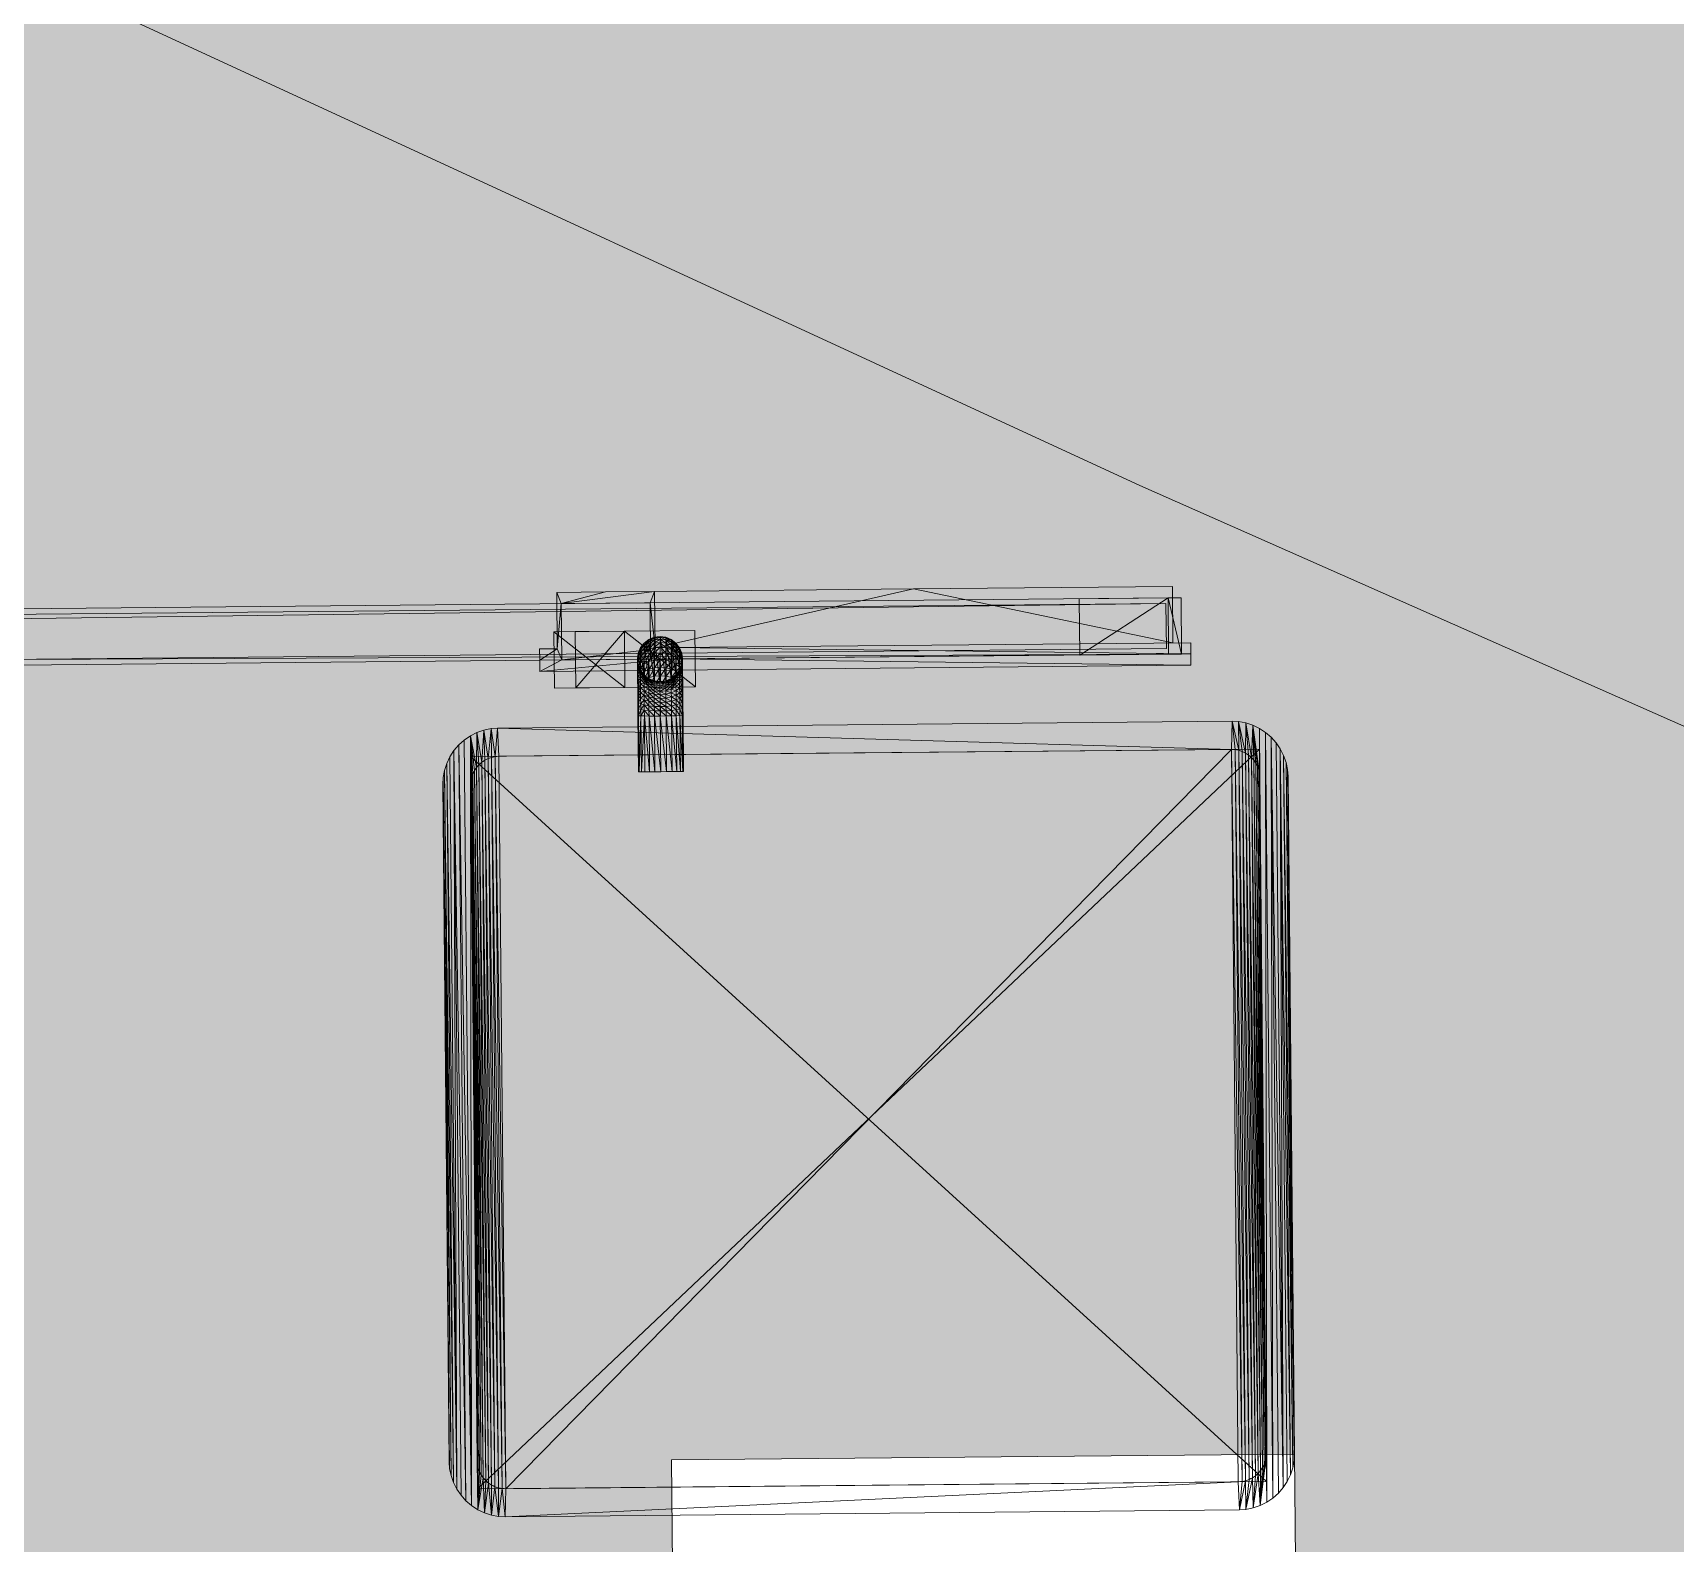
# Model space of a CAD drawing. Header units: millimetres. Extents: x 132836 to 1862386, y -330276 to -143438.
# Drawn here: x 162020 to 162720, y -271623 to -270980 of the extents above; entities that cross this region are included whole.
import ezdxf

# ---------------------------------------------------------------- set-up
doc = ezdxf.new("R2010")
doc.units = ezdxf.units.MM
doc.header["$MEASUREMENT"] = 0
doc.linetypes.add('Wipeout_Contour', pattern=[1000, 0, -1000])
doc.layers.add('Nouveau_CN_02_00', color=7, linetype='Continuous')
doc.layers.add('Structure - Murs extérieurs', color=7, linetype='Continuous')

msp = doc.modelspace()

# ---------------------------------------------------------------- hatches: boundary and pattern name
at = {"linetype": 'Continuous', "lineweight": 0, "true_color": 0x6f6f6f}
h = msp.add_hatch(color=8, dxfattribs=at)
h.paths.add_polyline_path([(141848.442, -275935.042), (141848.442, -295062.571), (269220.821, -293826.868), (269220.821, -270902.734), (268763.049, -270902.734), (254213.6, -271040.575), (254213.6, -163437.635), (153156.2, -163437.635), (153156.2, -271040.575), (153182.962, -271040.57), (153183.146, -272000.514, -0.4094274), (149183.681, -275935.042)])
h.paths.add_polyline_path([(158435.584, -260639.953), (155145.584, -260639.953), (155145.584, -248364.953), (155145.584, -243089.974), (155145.584, -242189.974), (158435.584, -242189.974)], flags=0)
h.paths.add_polyline_path([(196775.042, -260810.571), (196775.042, -222495.57), (186955.542, -222495.57), (186955.542, -218295.57), (196754.55, -218295.57), (196754.55, -208495.57), (196754.55, -204495.57), (193355.542, -204495.57), (193355.542, -201780.57), (193355.542, -195161.535), (195576.034, -195161.535), (195576.034, -189810.571), (217850.068, -189810.571), (217850.068, -262266.885), (245610.045, -262266.885), (245610.045, -253395.571), (245626.034, -253395.571), (246426.034, -253395.571), (247826.034, -253395.571), (247826.034, -248005.571), (247826.034, -246605.571), (245626.034, -246605.571), (245610.045, -246605.571), (245610.045, -171995.57), (212806.28, -171995.57), (161503.433, -171995.57), (161503.433, -193810.571), (161503.433, -230015.57), (161503.433, -260810.571)], flags=0)
h.paths.add_polyline_path([(162737.042, -269433.913, -0.0903187), (162858.773, -268727.623, -0.2014487), (163912.639, -267592.74, -0.1042114), (164718.006, -267415.055), (165317.979, -267409.371, -0.1040446), (166125.354, -267571.244, -0.2382555), (167284.257, -268953.318, -0.0551886), (167336.836, -269390.334), (167338.931, -269611.438), (167351.046, -270890.267), (167092.583, -271892.761, -0.2679492), (165370.083, -272909.124), (164770.11, -272914.808, -0.1937175), (163379.252, -272370.185, -0.0705688), (163028.663, -271931.262, -0.1316525), (162751.253, -270933.845)], flags=0)
h.paths.add_polyline_path([(173316.986, -273599.031), (173316.986, -273452.052), (173330.488, -267377.824, -0.3805567), (175316.986, -265609.826), (175394.714, -265609.826), (175394.714, -270609.826), (190394.714, -270609.826), (190394.714, -265609.826), (195356.191, -265609.826, -0.4142136), (196856.191, -267109.826), (196856.191, -273660.699, -0.3455016), (195137.285, -275433.432), (175327.752, -275599.002, -0.4157911)], flags=0)
h.paths.add_polyline_path([(205510.093, -271504.083, -0.1344739), (205230.948, -270484.937), (205230.948, -268984.937, -0.4142136), (207230.948, -266984.937), (207830.948, -266984.937, -0.4142136), (209830.948, -268984.937), (209830.948, -270484.937, -0.1288203), (209574.03, -271465.581, -0.2709363), (207830.948, -272484.937), (207230.948, -272484.937, -0.26498)], flags=0)
h.paths.add_polyline_path([(217862.687, -273329.325), (217869.949, -267730.336, -0.0985615), (218100.718, -266943.721), (218117.681, -266951.545, -0.258849), (219955.479, -265605.827), (219953.141, -265587.294), (220637.569, -265587.294), (220637.569, -265687.294), (220637.569, -270687.294), (250537.569, -270687.294), (250537.569, -265687.294), (252208.004, -265687.294), (254186.294, -265687.294), (254186.294, -267687.294), (254186.294, -271062.255, 0.0013458), (254186.323, -271073.021), (254197.209, -273095.233, -0.4142136), (252208.004, -275105.97), (243484.534, -275105.97, -0.005189), (243431.438, -275116.103), (235447.992, -275196.191), (220071.012, -275253.24, -0.3865533), (217873.089, -273475.385, -0.0251892)], flags=0)

# ---------------------------------------------------------------- linework, layer by layer
at = {"color": 7, "linetype": 'Continuous', "lineweight": 20, "flags": 128}
for points in [[(162284.894, -271218.049), (162395.182, -271217.004), (162505.469, -271215.959)], [(162505.696, -271239.958), (162395.182, -271217.004), (162285.122, -271242.048)], [(162505.469, -271215.959), (162505.696, -271239.958)], [(161976.264, -271228.173), (162502.705, -271223.186)], [(162502.705, -271223.186), (161976.283, -271230.167)], [(162503.63, -271220.777), (161983.193, -271225.708)], [(162284.894, -271218.049), (162264.087, -271218.246), (162243.292, -271218.443)], [(162243.52, -271242.442), (162243.292, -271218.443)], [(162245.222, -271223.225), (162243.292, -271218.443)], [(162245.222, -271223.225), (162243.52, -271242.442)], [(162284.894, -271218.049), (162245.222, -271223.225)], [(162264.087, -271218.246), (162245.222, -271223.225)], [(162283.044, -271222.867), (162245.222, -271223.225)], [(162245.449, -271247.224), (162245.222, -271223.225)], [(162283.044, -271222.867), (162284.894, -271218.049)], [(162283.044, -271222.867), (162283.271, -271246.866)], [(162285.122, -271242.048), (162283.044, -271222.867)], [(162284.894, -271218.049), (162285.122, -271242.048)], [(162503.63, -271220.777), (162465.808, -271221.135)], [(162465.808, -271221.135), (162466.035, -271245.134)], [(162503.63, -271220.777), (162466.035, -271245.134)], [(162502.705, -271223.186), (162502.887, -271242.385)], [(162509.138, -271220.725), (162503.63, -271220.777)], [(162509.365, -271244.724), (162503.63, -271220.777)], [(162503.858, -271244.776), (162503.63, -271220.777)], [(162503.63, -271220.777), (162503.858, -271244.776)], [(162509.365, -271244.724), (162509.138, -271220.725)], [(162272.082, -271234.971), (162242.084, -271235.255)], [(162272.31, -271258.97), (162242.084, -271235.255)], [(162242.084, -271235.255), (162242.311, -271259.254)], [(162251.167, -271235.169), (162272.082, -271234.971)], [(162251.167, -271235.169), (162272.082, -271234.971)], [(162251.394, -271259.168), (162251.167, -271235.169)], [(162272.082, -271234.971), (162251.394, -271259.168)], [(162272.082, -271234.971), (162302.081, -271234.687)], [(162302.308, -271258.686), (162272.082, -271234.971)], [(162272.31, -271258.97), (162272.082, -271234.971)], [(162272.31, -271258.97), (162272.082, -271234.971)], [(162296.821, -271246.941), (162296.522, -271244.592), (162295.565, -271242.297), (162294.046, -271240.307), (162292.063, -271238.79), (162289.75, -271237.828), (162287.275, -271237.491), (162284.782, -271237.815), (162282.463, -271238.761), (162280.473, -271240.268), (162278.943, -271242.238), (162277.969, -271244.54), (162277.645, -271246.911)], [(162296.783, -271247.219), (162296.529, -271245.264), (162295.572, -271243.029), (162294.053, -271241.099), (162292.071, -271239.618), (162289.758, -271238.68), (162287.283, -271238.355), (162284.79, -271238.667), (162282.47, -271239.589), (162280.48, -271241.06), (162278.95, -271242.982), (162277.975, -271245.212), (162277.689, -271247.251)], [(162282.46, -271238.497), (162280.473, -271240.268)], [(162284.779, -271237.551), (162282.463, -271238.761), (162280.48, -271241.06)], [(162287.272, -271237.227), (162284.782, -271237.815), (162282.47, -271239.589), (162280.493, -271242.356)], [(162287.275, -271237.491), (162284.79, -271238.667), (162282.483, -271240.945), (162280.509, -271244.144)], [(162287.283, -271238.355), (162284.803, -271240.059), (162282.501, -271242.817), (162280.531, -271246.388)], [(162282.46, -271238.497), (162282.414, -271255.13)], [(162284.779, -271237.551), (162282.46, -271238.497)], [(162282.618, -271255.216), (162282.613, -271254.672), (162282.58, -271251.156), (162282.55, -271247.965), (162282.523, -271245.181), (162282.501, -271242.817), (162282.483, -271240.945), (162282.47, -271239.589), (162282.463, -271238.761), (162282.46, -271238.497)], [(162282.46, -271238.497), (162284.715, -271256.092)], [(162284.779, -271237.551), (162284.715, -271256.092)], [(162287.272, -271237.227), (162284.779, -271237.551), (162284.782, -271237.815), (162284.79, -271238.667), (162284.803, -271240.059), (162284.821, -271241.991), (162284.844, -271244.415), (162284.871, -271247.283), (162284.903, -271250.57), (162284.937, -271254.194), (162284.955, -271256.125)], [(162284.779, -271237.551), (162287.202, -271256.429)], [(162287.272, -271237.227), (162287.202, -271256.429)], [(162294.065, -271242.383), (162292.071, -271239.618), (162289.75, -271237.828), (162287.272, -271237.227)], [(162287.272, -271237.227), (162287.275, -271237.491), (162287.283, -271238.355), (162287.296, -271239.771), (162287.315, -271241.715), (162287.338, -271244.151), (162287.365, -271247.055), (162287.397, -271250.367), (162287.431, -271254.015), (162287.454, -271256.396)], [(162289.748, -271237.564), (162287.272, -271237.227)], [(162287.272, -271237.227), (162289.683, -271256.105)], [(162294.082, -271244.159), (162292.084, -271240.974), (162289.758, -271238.68), (162287.275, -271237.491)], [(162294.103, -271246.391), (162292.102, -271242.834), (162289.771, -271240.072), (162287.283, -271238.355)], [(162289.748, -271237.564), (162289.683, -271256.105)], [(162289.748, -271237.564), (162289.75, -271237.828), (162289.758, -271238.68), (162289.771, -271240.072), (162289.79, -271242.004), (162289.812, -271244.416), (162289.84, -271247.283), (162289.871, -271250.559), (162289.905, -271254.171), (162289.922, -271256.008)], [(162294.053, -271241.099), (162292.063, -271238.79), (162289.748, -271237.564)], [(162289.748, -271237.564), (162292.002, -271255.159)], [(162292.061, -271238.526), (162292.002, -271255.159)], [(162292.061, -271238.526), (162292.063, -271238.79), (162292.071, -271239.618), (162292.084, -271240.974), (162292.102, -271242.834), (162292.124, -271245.186), (162292.15, -271247.97), (162292.18, -271251.137), (162292.214, -271254.653), (162292.217, -271254.997)], [(162294.046, -271240.307), (162292.061, -271238.526)], [(162292.061, -271238.526), (162294.004, -271253.64)], [(162294.043, -271240.067), (162292.061, -271238.526)], [(162302.308, -271258.686), (162302.081, -271234.687)], [(161976.446, -271247.372), (162502.887, -271242.385)], [(162503.858, -271244.776), (161983.397, -271247.243)], [(162503.858, -271244.776), (161983.42, -271249.706)], [(162235.96, -271242.514), (162243.52, -271242.442)], [(162236.051, -271252.113), (162236.005, -271247.313), (162235.96, -271242.514)], [(162243.52, -271242.442), (162236.005, -271247.313)], [(162245.449, -271247.224), (162243.52, -271242.442)], [(162283.232, -271242.751), (162245.449, -271247.224)], [(162277.63, -271246.799), (162277.969, -271244.54), (162278.95, -271242.982), (162280.493, -271242.356)], [(162277.967, -271244.312), (162277.63, -271246.799)], [(162277.647, -271246.926), (162277.975, -271245.212), (162278.962, -271244.194), (162280.509, -271244.144)], [(162277.705, -271247.37), (162277.986, -271246.34), (162278.978, -271245.862), (162280.531, -271246.388)], [(162296.718, -271247.696), (162296.539, -271246.38), (162295.583, -271244.229), (162294.065, -271242.383), (162292.084, -271240.974), (162289.771, -271240.072), (162287.296, -271239.771), (162284.803, -271240.059), (162282.483, -271240.945), (162280.493, -271242.356), (162278.962, -271244.194), (162277.986, -271246.34), (162277.766, -271247.836)], [(162296.624, -271248.392), (162296.554, -271247.904), (162295.599, -271245.897), (162294.082, -271244.159), (162292.102, -271242.834), (162289.79, -271242.004), (162287.315, -271241.715), (162284.821, -271241.991), (162282.501, -271242.817), (162280.509, -271244.144), (162278.978, -271245.862), (162278.001, -271247.876), (162277.875, -271248.673)], [(162277.967, -271244.312), (162277.954, -271249.28)], [(162277.967, -271244.312), (162278.943, -271242.238), (162280.48, -271241.06)], [(162278.941, -271241.998), (162277.967, -271244.312)], [(162278.015, -271249.431), (162278.001, -271247.876), (162277.986, -271246.34), (162277.975, -271245.212), (162277.969, -271244.54), (162277.967, -271244.312)], [(162277.967, -271244.312), (162278.9, -271251.599)], [(162296.419, -271249.527), (162295.618, -271247.973), (162294.103, -271246.391), (162292.124, -271245.186), (162289.812, -271244.416), (162287.338, -271244.151), (162284.844, -271244.415), (162282.523, -271245.181), (162280.531, -271246.388), (162278.998, -271247.962), (162278.104, -271249.648)], [(162278.941, -271241.998), (162278.9, -271251.599)], [(162280.47, -271240.016), (162278.941, -271241.998)], [(162278.941, -271241.998), (162280.473, -271240.268)], [(162279.034, -271251.774), (162279.021, -271250.458), (162278.998, -271247.962), (162278.978, -271245.862), (162278.962, -271244.194), (162278.95, -271242.982), (162278.943, -271242.238), (162278.941, -271241.998)], [(162278.941, -271241.998), (162280.419, -271253.589)], [(162280.47, -271240.016), (162280.419, -271253.589)], [(162280.6, -271253.729), (162280.585, -271252.087), (162280.556, -271249.052), (162280.531, -271246.388), (162280.509, -271244.144), (162280.493, -271242.356), (162280.48, -271241.06), (162280.473, -271240.268), (162280.47, -271240.016)], [(162280.47, -271240.016), (162282.414, -271255.13)], [(162287.296, -271239.771), (162284.821, -271241.991), (162282.523, -271245.181), (162280.556, -271249.052)], [(162287.315, -271241.715), (162284.844, -271244.415), (162282.55, -271247.965), (162280.585, -271252.087)], [(162287.338, -271244.151), (162284.871, -271247.283), (162282.58, -271251.156), (162281.193, -271254.187)], [(162292.681, -271241.976), (162283.271, -271246.866)], [(162285.122, -271242.048), (162283.271, -271246.866)], [(162285.122, -271242.048), (162292.681, -271241.976)], [(162292.124, -271245.186), (162289.79, -271242.004), (162287.296, -271239.771)], [(162292.15, -271247.97), (162289.812, -271244.416), (162287.315, -271241.715)], [(162289.84, -271247.283), (162287.338, -271244.151)], [(162292.681, -271241.976), (162513.268, -271239.886)], [(162513.313, -271244.686), (162292.681, -271241.976)], [(162292.681, -271241.976), (162292.727, -271246.776), (162292.772, -271251.576)], [(162292.727, -271246.776), (162513.313, -271244.686)], [(162294.043, -271240.067), (162294.004, -271253.64)], [(162294.043, -271240.067), (162294.046, -271240.307), (162294.053, -271241.099), (162294.065, -271242.383), (162294.082, -271244.159), (162294.103, -271246.391), (162294.128, -271249.043), (162294.157, -271252.067), (162294.17, -271253.425)], [(162294.043, -271240.067), (162295.562, -271242.057)], [(162294.043, -271240.067), (162295.533, -271251.658)], [(162294.046, -271240.307), (162295.562, -271242.057)], [(162294.053, -271241.099), (162295.565, -271242.297), (162296.52, -271244.376)], [(162294.065, -271242.383), (162295.572, -271243.029), (162296.522, -271244.592), (162296.819, -271246.737)], [(162294.082, -271244.159), (162295.583, -271244.229), (162296.529, -271245.264), (162296.821, -271246.941)], [(162295.562, -271242.057), (162295.533, -271251.658)], [(162295.562, -271242.057), (162295.565, -271242.297), (162295.572, -271243.029), (162295.583, -271244.229), (162295.599, -271245.897), (162295.618, -271247.973), (162295.642, -271250.457), (162295.651, -271251.376)], [(162295.562, -271242.057), (162296.52, -271244.376)], [(162295.562, -271242.057), (162296.495, -271249.345)], [(162296.52, -271244.376), (162296.495, -271249.345)], [(162296.52, -271244.376), (162296.522, -271244.592), (162296.529, -271245.264), (162296.539, -271246.38), (162296.554, -271247.904), (162296.563, -271248.847)], [(162296.52, -271244.376), (162296.819, -271246.737)], [(162466.035, -271245.134), (162503.858, -271244.776)], [(162509.365, -271244.724), (162503.858, -271244.776)], [(162513.268, -271239.886), (162513.313, -271244.686), (162513.359, -271249.486)], [(162236.005, -271247.313), (162245.449, -271247.224), (162283.271, -271246.866), (162292.727, -271246.776)], [(162292.727, -271246.776), (162236.051, -271252.113)], [(162245.449, -271247.224), (162236.051, -271252.113)], [(162292.772, -271251.576), (162236.051, -271252.113)], [(162278.086, -271294.917), (162277.859, -271270.918), (162277.829, -271267.774), (162277.8, -271264.678), (162277.772, -271261.69), (162277.745, -271258.859), (162277.72, -271256.231), (162277.697, -271253.867), (162277.678, -271251.779), (162277.661, -271250.027), (162277.648, -271248.635), (162277.638, -271247.615), (162277.632, -271247.003), (162277.63, -271246.799)], [(162277.63, -271246.799), (162277.954, -271249.28)], [(162277.632, -271247.003), (162277.956, -271249.472), (162278.902, -271251.779), (162280.421, -271253.757), (162282.415, -271255.274), (162284.716, -271256.236), (162287.203, -271256.573), (162289.685, -271256.261), (162292.004, -271255.315), (162294.006, -271253.796), (162295.535, -271251.826), (162296.497, -271249.537), (162296.834, -271247.061)], [(162277.954, -271249.28), (162277.632, -271247.003)], [(162277.638, -271247.615), (162277.961, -271250.024), (162278.906, -271252.271), (162280.425, -271254.201), (162282.419, -271255.682), (162284.72, -271256.62), (162287.207, -271256.945), (162289.688, -271256.633), (162292.008, -271255.711), (162294.01, -271254.24), (162295.54, -271252.318), (162296.502, -271250.076), (162296.84, -271247.673)], [(162278.9, -271251.599), (162277.956, -271249.472), (162277.638, -271247.615)], [(162277.648, -271248.635), (162277.97, -271250.936), (162278.914, -271253.075), (162280.432, -271254.921), (162282.425, -271256.342), (162284.726, -271257.232), (162287.213, -271257.545), (162289.694, -271257.245), (162292.014, -271256.359), (162294.017, -271254.96), (162295.547, -271253.122), (162296.511, -271250.976), (162296.849, -271248.681)], [(162280.419, -271253.589), (162278.902, -271251.779), (162277.961, -271250.024), (162277.648, -271248.635)], [(162277.661, -271250.027), (162277.982, -271252.184), (162278.925, -271254.191), (162280.441, -271255.929), (162282.434, -271257.254), (162284.734, -271258.084), (162287.221, -271258.373), (162289.702, -271258.097), (162292.022, -271257.271), (162294.026, -271255.944), (162295.558, -271254.226), (162296.523, -271252.212), (162296.862, -271250.061)], [(162280.421, -271253.757), (162278.906, -271252.271), (162277.97, -271250.936), (162277.661, -271250.027)], [(162277.678, -271251.779), (162277.996, -271253.756), (162278.938, -271255.595), (162280.453, -271257.177), (162282.445, -271258.394), (162284.744, -271259.164), (162287.23, -271259.417), (162289.712, -271259.165), (162292.033, -271258.399), (162294.038, -271257.192), (162295.571, -271255.606), (162296.537, -271253.772), (162296.879, -271251.789)], [(162280.425, -271254.201), (162278.914, -271253.075), (162277.982, -271252.184), (162277.678, -271251.779)], [(162277.821, -271248.262), (162278.001, -271247.876), (162278.998, -271247.962), (162280.556, -271249.052)], [(162278.086, -271294.917), (162278.16, -271270.999), (162278.132, -271268.095), (162278.106, -271265.323), (162278.081, -271262.636), (162278.057, -271260.104), (162278.034, -271257.752), (162278.014, -271255.628), (162277.996, -271253.756), (162277.982, -271252.184), (162277.97, -271250.936), (162277.961, -271250.024), (162277.956, -271249.472), (162277.954, -271249.28)], [(162277.954, -271249.28), (162278.9, -271251.599)], [(162278.223, -271249.94), (162279.021, -271250.458), (162280.585, -271252.087)], [(162278.386, -271294.914), (162279.084, -271271.062), (162279.059, -271268.387), (162279.036, -271265.915), (162279.013, -271263.527), (162278.992, -271261.259), (162278.972, -271259.159), (162278.954, -271257.263), (162278.938, -271255.595), (162278.925, -271254.191), (162278.914, -271253.075), (162278.906, -271252.271), (162278.902, -271251.779), (162278.9, -271251.599)], [(162295.87, -271250.848), (162295.642, -271250.457), (162294.128, -271249.043), (162292.15, -271247.97), (162289.84, -271247.283), (162287.365, -271247.055), (162284.871, -271247.283), (162282.55, -271247.965), (162280.556, -271249.052), (162279.021, -271250.458), (162278.673, -271251.042)], [(162278.9, -271251.599), (162280.419, -271253.589)], [(162294.813, -271252.592), (162294.157, -271252.067), (162292.18, -271251.137), (162289.871, -271250.559), (162287.397, -271250.367), (162284.903, -271250.57), (162282.58, -271251.156), (162280.585, -271252.087), (162279.766, -271252.734)], [(162287.365, -271247.055), (162284.903, -271250.57), (162282.613, -271254.672), (162282.41, -271255.128)], [(162289.84, -271247.283), (162287.397, -271250.367), (162284.937, -271254.194), (162284.067, -271255.822)], [(162286.069, -271256.276), (162287.431, -271254.015), (162289.871, -271250.559), (162292.15, -271247.97), (162294.103, -271246.391), (162295.599, -271245.897), (162296.539, -271246.38), (162296.769, -271247.32)], [(162288.569, -271256.251), (162289.905, -271254.171), (162292.18, -271251.137), (162294.128, -271249.043), (162295.618, -271247.973), (162296.554, -271247.904), (162296.658, -271248.146)], [(162291.831, -271255.229), (162292.214, -271254.653), (162294.157, -271252.067), (162295.642, -271250.457), (162296.187, -271250.086)], [(162513.359, -271249.486), (162292.727, -271246.776)], [(162513.359, -271249.486), (162292.772, -271251.576)], [(162296.849, -271248.681), (162296.502, -271250.076), (162295.535, -271251.826), (162294.004, -271253.64)], [(162295.533, -271251.658), (162294.004, -271253.64)], [(162296.862, -271250.061), (162296.511, -271250.976), (162295.54, -271252.318), (162294.006, -271253.796)], [(162296.879, -271251.789), (162296.523, -271252.212), (162295.547, -271253.122), (162294.01, -271254.24)], [(162296.84, -271247.673), (162296.497, -271249.537), (162295.533, -271251.658)], [(162296.495, -271249.345), (162295.533, -271251.658)], [(162295.533, -271251.658), (162295.535, -271251.826), (162295.54, -271252.318), (162295.547, -271253.122), (162295.558, -271254.226), (162295.571, -271255.606), (162295.586, -271257.261), (162295.604, -271259.133), (162295.624, -271261.209), (162295.645, -271263.453), (162295.667, -271265.805), (162295.691, -271268.265), (162295.716, -271270.905), (162296.926, -271294.738)], [(162296.819, -271246.737), (162296.495, -271249.345)], [(162296.832, -271246.857), (162296.495, -271249.345)], [(162296.834, -271247.061), (162296.495, -271249.345)], [(162296.495, -271249.345), (162296.497, -271249.537), (162296.502, -271250.076), (162296.511, -271250.976), (162296.523, -271252.212), (162296.537, -271253.772), (162296.555, -271255.62), (162296.575, -271257.72), (162296.597, -271260.048), (162296.621, -271262.556), (162296.646, -271265.208), (162296.672, -271267.944), (162296.699, -271270.824), (162297.285, -271294.735)], [(162296.819, -271246.737), (162296.821, -271246.94)], [(162296.819, -271246.737), (162296.832, -271246.857)], [(162297.285, -271294.735), (162297.058, -271270.736), (162297.029, -271267.616), (162297, -271264.556), (162296.972, -271261.605), (162296.945, -271258.797), (162296.92, -271256.205), (162296.898, -271253.853), (162296.879, -271251.789), (162296.862, -271250.061), (162296.849, -271248.681), (162296.84, -271247.673), (162296.834, -271247.061), (162296.832, -271246.857)], [(162242.311, -271259.254), (162272.31, -271258.97)], [(162251.394, -271259.168), (162272.31, -271258.97)], [(162272.31, -271258.97), (162302.308, -271258.686)], [(162280.432, -271254.921), (162278.925, -271254.191), (162277.996, -271253.756), (162277.697, -271253.867)], [(162277.697, -271253.867), (162278.014, -271255.628), (162278.954, -271257.263), (162280.467, -271258.677), (162282.457, -271259.75), (162284.756, -271260.436), (162287.242, -271260.665), (162289.724, -271260.425), (162292.046, -271259.743), (162294.052, -271258.668), (162295.586, -271257.261), (162296.555, -271255.62), (162296.898, -271253.853)], [(162280.441, -271255.929), (162278.938, -271255.595), (162278.014, -271255.628), (162277.72, -271256.231)], [(162277.72, -271256.231), (162278.034, -271257.752), (162278.972, -271259.159), (162280.483, -271260.369), (162282.472, -271261.298), (162284.77, -271261.876), (162287.256, -271262.081), (162289.738, -271261.877), (162292.06, -271261.279), (162294.068, -271260.348), (162295.604, -271259.133), (162296.575, -271257.72), (162296.92, -271256.205)], [(162280.453, -271257.177), (162278.954, -271257.263), (162278.034, -271257.752), (162277.745, -271258.859)], [(162277.745, -271258.859), (162278.057, -271260.104), (162278.992, -271261.259), (162280.501, -271262.253), (162282.488, -271263.014), (162284.785, -271263.484), (162287.27, -271263.641), (162289.753, -271263.473), (162292.076, -271262.983), (162294.085, -271262.208), (162295.624, -271261.209), (162296.597, -271260.048), (162296.945, -271258.797)], [(162282.445, -271258.394), (162280.467, -271258.677), (162278.972, -271259.159), (162278.057, -271260.104), (162277.772, -271261.69)], [(162282.457, -271259.75), (162280.483, -271260.369), (162278.992, -271261.259), (162278.081, -271262.636), (162277.8, -271264.678)], [(162280.81, -271294.891), (162280.585, -271271.108), (162280.561, -271268.636), (162280.54, -271266.416), (162280.52, -271264.281), (162280.501, -271262.253), (162280.483, -271260.369), (162280.467, -271258.677), (162280.453, -271257.177), (162280.441, -271255.929), (162280.432, -271254.921), (162280.425, -271254.201), (162280.421, -271253.757), (162280.419, -271253.589)], [(162280.419, -271253.589), (162282.415, -271255.274), (162284.72, -271256.62), (162287.213, -271257.545)], [(162280.421, -271253.757), (162282.419, -271255.682), (162284.726, -271257.232), (162287.221, -271258.373)], [(162280.425, -271254.201), (162282.425, -271256.342), (162284.734, -271258.084), (162287.23, -271259.417)], [(162297.058, -271270.736), (162296.672, -271267.944), (162295.667, -271265.805), (162294.104, -271264.212), (162292.076, -271262.983), (162289.738, -271261.877), (162287.242, -271260.665), (162284.744, -271259.164), (162282.434, -271257.254), (162280.432, -271254.921)], [(162296.699, -271270.824), (162295.691, -271268.265), (162294.124, -271266.336), (162292.094, -271264.807), (162289.753, -271263.473), (162287.256, -271262.081), (162284.756, -271260.436), (162282.445, -271258.394), (162280.441, -271255.929)], [(162292.517, -271254.769), (162292.214, -271254.653), (162289.905, -271254.171), (162287.431, -271254.015), (162284.937, -271254.194), (162282.613, -271254.672), (162282.086, -271254.877)], [(162282.79, -271294.872), (162282.565, -271271.149), (162282.543, -271268.822), (162282.524, -271266.806), (162282.506, -271264.85), (162282.488, -271263.014), (162282.472, -271261.298), (162282.457, -271259.75), (162282.445, -271258.394), (162282.434, -271257.254), (162282.425, -271256.342), (162282.419, -271255.682), (162282.415, -271255.274), (162282.414, -271255.13)], [(162282.414, -271255.13), (162284.716, -271256.236), (162287.207, -271256.945)], [(162282.414, -271255.13), (162284.715, -271256.092), (162284.716, -271256.236), (162284.72, -271256.62), (162284.726, -271257.232), (162284.734, -271258.084), (162284.744, -271259.164), (162284.756, -271260.436), (162284.77, -271261.876), (162284.785, -271263.484), (162284.801, -271265.212), (162284.819, -271267.036), (162284.836, -271268.932), (162284.858, -271271.152), (162285.082, -271294.851)], [(162282.414, -271255.13), (162284.715, -271256.092)], [(162295.716, -271270.905), (162294.145, -271268.532), (162292.112, -271266.739), (162289.769, -271265.189), (162287.27, -271263.641), (162284.77, -271261.876), (162282.457, -271259.75)], [(162290.05, -271294.804), (162287.342, -271271.14), (162287.321, -271268.956), (162287.303, -271267.108), (162287.286, -271265.32), (162287.27, -271263.641), (162287.256, -271262.081), (162287.242, -271260.665), (162287.23, -271259.417), (162287.221, -271258.373), (162287.213, -271257.545), (162287.207, -271256.945), (162287.203, -271256.573), (162287.202, -271256.429), (162284.715, -271256.092)], [(162284.715, -271256.092), (162287.203, -271256.573)], [(162284.715, -271256.092), (162287.202, -271256.429)], [(162287.202, -271256.429), (162289.683, -271256.105)], [(162287.203, -271256.573), (162289.683, -271256.105)], [(162287.207, -271256.945), (162289.685, -271256.261), (162292.002, -271255.159)], [(162287.213, -271257.545), (162289.688, -271256.633), (162292.004, -271255.315), (162294.004, -271253.64)], [(162287.221, -271258.373), (162289.694, -271257.245), (162292.008, -271255.711), (162294.006, -271253.796)], [(162287.23, -271259.417), (162289.702, -271258.097), (162292.014, -271256.359), (162294.01, -271254.24)], [(162287.242, -271260.665), (162289.712, -271259.165), (162292.022, -271257.271), (162294.017, -271254.96)], [(162289.683, -271256.105), (162292.002, -271255.159)], [(162290.05, -271294.804), (162289.825, -271271.105), (162289.804, -271268.885), (162289.787, -271267.013), (162289.769, -271265.189), (162289.753, -271263.473), (162289.738, -271261.877), (162289.724, -271260.425), (162289.712, -271259.165), (162289.702, -271258.097), (162289.694, -271257.245), (162289.688, -271256.633), (162289.685, -271256.261), (162289.683, -271256.105)], [(162289.724, -271260.425), (162292.033, -271258.399), (162294.026, -271255.944)], [(162292.002, -271255.159), (162294.004, -271253.64)], [(162292.002, -271255.159), (162292.004, -271255.315), (162292.008, -271255.711), (162292.014, -271256.359), (162292.022, -271257.271), (162292.033, -271258.399), (162292.046, -271259.743), (162292.06, -271261.279), (162292.076, -271262.983), (162292.094, -271264.807), (162292.112, -271266.739), (162292.131, -271268.743), (162292.153, -271271.059), (162292.378, -271294.782)], [(162292.046, -271259.743), (162294.038, -271257.192)], [(162297, -271264.556), (162296.621, -271262.556), (162295.624, -271261.209), (162294.068, -271260.348), (162292.046, -271259.743)], [(162294.004, -271253.64), (162294.006, -271253.796), (162294.01, -271254.24), (162294.017, -271254.96), (162294.026, -271255.944), (162294.038, -271257.192), (162294.052, -271258.668), (162294.068, -271260.348), (162294.085, -271262.208), (162294.104, -271264.212), (162294.124, -271266.336), (162294.145, -271268.532), (162294.168, -271270.992), (162294.394, -271294.762)], [(162296.898, -271253.853), (162296.537, -271253.772), (162295.558, -271254.226), (162294.017, -271254.96)], [(162296.92, -271256.205), (162296.555, -271255.62), (162295.571, -271255.606), (162294.026, -271255.944)], [(162296.945, -271258.797), (162296.575, -271257.72), (162295.586, -271257.261), (162294.038, -271257.192)], [(162296.972, -271261.605), (162296.597, -271260.048), (162295.604, -271259.133), (162294.052, -271258.668)], [(162277.772, -271261.69), (162278.081, -271262.636), (162279.013, -271263.527), (162280.52, -271264.281), (162282.506, -271264.85), (162284.801, -271265.212), (162287.286, -271265.32), (162289.769, -271265.189), (162292.094, -271264.807), (162294.104, -271264.212), (162295.645, -271263.453), (162296.621, -271262.556), (162296.972, -271261.605)], [(162277.8, -271264.678), (162278.106, -271265.323), (162279.036, -271265.915), (162280.54, -271266.416), (162282.524, -271266.806), (162284.819, -271267.036), (162287.303, -271267.108), (162289.787, -271267.013), (162292.112, -271266.739), (162294.124, -271266.336), (162295.667, -271265.805), (162296.646, -271265.208), (162297, -271264.556)], [(162280.501, -271262.253), (162279.013, -271263.527), (162278.106, -271265.323), (162277.829, -271267.774)], [(162280.52, -271264.281), (162279.036, -271265.915), (162278.132, -271268.095), (162277.859, -271270.918)], [(162280.54, -271266.416), (162279.059, -271268.387), (162278.16, -271270.999)], [(162292.153, -271271.059), (162289.804, -271268.885), (162287.303, -271267.108), (162284.801, -271265.212), (162282.488, -271263.014), (162280.483, -271260.369)], [(162289.825, -271271.105), (162287.321, -271268.956), (162284.819, -271267.036), (162282.506, -271264.85), (162280.501, -271262.253)], [(162287.342, -271271.14), (162284.836, -271268.932), (162282.524, -271266.806), (162280.52, -271264.281)], [(162284.858, -271271.152), (162282.543, -271268.822), (162280.54, -271266.416)], [(162294.168, -271270.992), (162292.131, -271268.743), (162289.787, -271267.013), (162287.286, -271265.32), (162284.785, -271263.484), (162282.472, -271261.298)], [(162297.029, -271267.616), (162296.646, -271265.208), (162295.645, -271263.453), (162294.085, -271262.208), (162292.06, -271261.279), (162289.724, -271260.425)], [(162277.829, -271267.774), (162278.132, -271268.095), (162279.059, -271268.387), (162280.561, -271268.636), (162282.543, -271268.822), (162284.836, -271268.932), (162287.321, -271268.956), (162289.804, -271268.885), (162292.131, -271268.743), (162294.145, -271268.532), (162295.691, -271268.265), (162296.672, -271267.944), (162297.029, -271267.616)], [(162277.859, -271270.918), (162278.16, -271270.999), (162279.084, -271271.062), (162280.585, -271271.108), (162282.565, -271271.149), (162284.858, -271271.152), (162287.342, -271271.14), (162289.825, -271271.105), (162292.153, -271271.059), (162294.168, -271270.992), (162295.716, -271270.905), (162296.699, -271270.824), (162297.058, -271270.736)], [(162278.386, -271294.914), (162278.16, -271270.999)], [(162280.561, -271268.636), (162279.084, -271271.062)], [(162279.31, -271294.905), (162279.084, -271271.062)], [(162280.585, -271271.108), (162279.31, -271294.905)], [(162282.565, -271271.149), (162280.561, -271268.636)], [(162282.79, -271294.872), (162280.585, -271271.108)], [(162285.082, -271294.851), (162282.565, -271271.149)], [(162287.566, -271294.827), (162284.858, -271271.152)], [(162287.566, -271294.827), (162287.342, -271271.14)], [(162287.429, -271267.695), (162287.459, -271270.827)], [(162292.378, -271294.782), (162289.825, -271271.105)], [(162294.394, -271294.762), (162292.153, -271271.059)], [(162295.942, -271294.748), (162294.168, -271270.992)], [(162295.716, -271270.905), (162295.942, -271294.748)], [(162296.699, -271270.824), (162296.926, -271294.738)], [(162530.571, -271285.325), (162530.853, -271273.321)], [(162533.683, -271285.703), (162530.853, -271273.321)], [(162532.144, -271285.418), (162530.853, -271273.321)], [(162533.683, -271285.703), (162533.603, -271273.475)], [(162535.175, -271286.193), (162533.603, -271273.475)], [(162536.586, -271286.876), (162533.603, -271273.475)], [(162208.25, -271294.379), (162206.49, -271279.587)], [(162209.114, -271293.062), (162206.49, -271279.587)], [(162207.078, -271297.282), (162206.49, -271279.587)], [(162207.567, -271295.789), (162206.49, -271279.587)], [(162206.699, -271300.393), (162206.49, -271279.587)], [(162206.792, -271298.833), (162206.49, -271279.587)], [(162206.98, -271607.473), (162206.49, -271279.587)], [(162209.114, -271293.062), (162209.297, -271278.168)], [(162210.134, -271291.877), (162209.297, -271278.168)], [(162211.313, -271290.833), (162209.297, -271278.168)], [(162211.313, -271290.833), (162212.263, -271277.132)], [(162214.01, -271289.236), (162212.263, -271277.132)], [(162212.6, -271289.945), (162212.263, -271277.132)], [(162214.01, -271289.236), (162215.341, -271276.491)], [(162217.026, -271288.403), (162215.341, -271276.491)], [(162215.481, -271288.718), (162215.341, -271276.491)], [(162217.026, -271288.403), (162218.087, -271276.285)], [(162218.585, -271288.28), (162218.087, -271276.285)], [(162536.586, -271286.876), (162536.692, -271274.058)], [(162537.902, -271287.739), (162536.692, -271274.058)], [(162539.088, -271288.76), (162536.692, -271274.058)], [(162539.088, -271288.76), (162539.678, -271275.038)], [(162541.019, -271291.226), (162539.678, -271275.038)], [(162541.729, -271292.623), (162539.678, -271275.038)], [(162542.247, -271294.106), (162539.678, -271275.038)], [(162542.573, -271295.651), (162539.678, -271275.038)], [(162540.143, -271289.926), (162539.678, -271275.038)], [(162542.684, -271297.21), (162542.499, -271276.403)], [(162542.573, -271295.651), (162542.499, -271276.403)], [(162200.734, -271600.475), (162199.505, -271285.833)], [(162202.51, -271603.075), (162199.505, -271285.833)], [(162204.609, -271605.419), (162199.505, -271285.833)], [(162204.609, -271605.419), (162201.558, -271283.449)], [(162206.98, -271607.473), (162201.558, -271283.449)], [(162206.98, -271607.473), (162203.891, -271281.363)], [(162206.585, -271288.394), (162542.57, -271285.211)], [(162206.585, -271288.394), (162542.57, -271285.211)], [(162206.585, -271288.394), (162542.57, -271285.211)], [(162198.279, -271594.702), (162195.433, -271294.284)], [(162199.327, -271597.669), (162195.433, -271294.284)], [(162199.327, -271597.669), (162196.424, -271291.298)], [(162200.734, -271600.475), (162196.424, -271291.298)], [(162200.734, -271600.475), (162197.778, -271288.465)], [(162206.585, -271288.394), (162209.541, -271600.38)], [(162209.541, -271600.38), (162206.585, -271288.394)], [(162206.585, -271288.394), (162209.541, -271600.38)], [(162211.981, -271595.665), (162208.25, -271294.379)], [(162211.092, -271594.365), (162208.25, -271294.379)], [(162211.981, -271595.665), (162209.114, -271293.062)], [(162213.024, -271596.831), (162209.114, -271293.062)], [(162213.024, -271596.831), (162210.134, -271291.877)], [(162214.221, -271597.852), (162210.134, -271291.877)], [(162215.526, -271598.715), (162211.313, -271290.833)], [(162214.221, -271597.852), (162211.313, -271290.833)], [(162216.948, -271599.398), (162212.6, -271289.945)], [(162215.526, -271598.715), (162212.6, -271289.945)], [(162216.948, -271599.398), (162214.01, -271289.236)], [(162218.429, -271599.888), (162214.01, -271289.236)], [(162218.429, -271599.888), (162215.481, -271288.718)], [(162219.98, -271600.185), (162215.481, -271288.718)], [(162219.98, -271600.185), (162217.026, -271288.403)], [(162221.541, -271600.266), (162217.026, -271288.403)], [(162221.541, -271600.266), (162218.585, -271288.28)], [(162278.086, -271294.917), (162278.386, -271294.914), (162279.31, -271294.905), (162280.81, -271294.891), (162282.79, -271294.872), (162285.082, -271294.851), (162287.566, -271294.827), (162290.05, -271294.804), (162292.378, -271294.782), (162294.394, -271294.762), (162295.942, -271294.748), (162296.926, -271294.738), (162297.285, -271294.735)], [(162278.086, -271294.917), (162278.386, -271294.914), (162279.31, -271294.905), (162280.81, -271294.891), (162282.79, -271294.872), (162285.082, -271294.851), (162287.566, -271294.827), (162290.05, -271294.804), (162292.378, -271294.782), (162294.394, -271294.762), (162295.942, -271294.748), (162296.926, -271294.738), (162297.285, -271294.735)], [(162198.279, -271594.702), (162194.85, -271297.374)], [(162197.638, -271591.624), (162194.85, -271297.374)], [(162197.432, -271588.89), (162194.85, -271297.374)], [(162206.699, -271300.393), (162209.427, -271588.381), (162209.55, -271589.951)], [(162209.865, -271591.485), (162206.792, -271298.833)], [(162209.55, -271589.951), (162206.792, -271298.833)], [(162210.383, -271592.968), (162207.078, -271297.282)], [(162209.865, -271591.485), (162207.078, -271297.282)], [(162210.383, -271592.968), (162207.567, -271295.789)], [(162211.092, -271594.365), (162207.567, -271295.789)], [(162209.613, -271609.188), (162209.55, -271589.951)], [(162209.613, -271609.188), (162209.865, -271591.485)], [(162209.613, -271609.188), (162210.383, -271592.968)], [(162209.613, -271609.188), (162211.092, -271594.365)], [(162209.613, -271609.188), (162211.981, -271595.665)], [(162212.446, -271610.553), (162211.981, -271595.665)], [(162212.446, -271610.553), (162213.024, -271596.831)], [(162212.446, -271610.553), (162214.221, -271597.852)], [(162215.431, -271611.533), (162214.221, -271597.852)], [(162215.431, -271611.533), (162215.526, -271598.715)], [(162215.431, -271611.533), (162216.948, -271599.398)], [(162218.521, -271612.115), (162216.948, -271599.398)], [(162218.521, -271612.115), (162218.429, -271599.888)], [(162218.521, -271612.115), (162219.98, -271600.185)], [(162221.27, -271612.269), (162219.98, -271600.185)], [(162221.27, -271612.269), (162221.541, -271600.266)]]:
    msp.add_lwpolyline(points, dxfattribs=at)
for points in [[(162296.819, -271246.737), (162296.832, -271246.857), (162296.495, -271249.345), (162295.533, -271251.658), (162294.004, -271253.64), (162292.002, -271255.159), (162289.683, -271256.105), (162287.202, -271256.429), (162284.715, -271256.092), (162282.414, -271255.13), (162280.419, -271253.589), (162278.9, -271251.599), (162277.954, -271249.28), (162277.63, -271246.799), (162277.967, -271244.312), (162278.941, -271241.998), (162280.47, -271240.016), (162282.46, -271238.497), (162284.779, -271237.551), (162287.272, -271237.227), (162289.748, -271237.564), (162292.061, -271238.526), (162294.043, -271240.067), (162295.562, -271242.057), (162296.52, -271244.376)], [(162295.562, -271242.057), (162296.52, -271244.376), (162296.819, -271246.737), (162296.832, -271246.857), (162296.495, -271249.345), (162295.533, -271251.658), (162294.004, -271253.64), (162292.002, -271255.159), (162289.683, -271256.105), (162287.202, -271256.429), (162284.715, -271256.092), (162282.414, -271255.13), (162280.419, -271253.589), (162278.9, -271251.599), (162277.954, -271249.28), (162277.63, -271246.799), (162277.967, -271244.312), (162278.941, -271241.998), (162280.47, -271240.016), (162282.46, -271238.497), (162284.779, -271237.551), (162287.272, -271237.227), (162289.748, -271237.564), (162292.061, -271238.526), (162294.043, -271240.067)]]:
    msp.add_lwpolyline(points, close=True, dxfattribs=at)

# ---------------------------------------------------------------- next in the draw order: wipeouts: each hides what was drawn before it
at = {"color": 254, "linetype": 'Wipeout_Contour', "lineweight": 0, "ltscale": 1266425.116288004}
msp.add_wipeout([(162295.534, -271947.977), (162560.826, -271945.464), (162557.416, -271585.48), (162292.124, -271587.993)], dxfattribs=at).dxf.layer = 'Structure - Murs extérieurs'

# ---------------------------------------------------------------- next in the draw order: linework, layer by layer
at = {"color": 7, "linetype": 'Continuous', "lineweight": 20, "flags": 128}
for points in [[(162552.796, -271287.922), (162551.378, -271285.115), (162549.613, -271282.516), (162547.515, -271280.172), (162545.131, -271278.13), (162542.499, -271276.403), (162539.678, -271275.038), (162536.692, -271274.058), (162533.603, -271273.475), (162530.853, -271273.321), (162218.087, -271276.285), (162215.341, -271276.491), (162212.263, -271277.132), (162209.297, -271278.168), (162206.49, -271279.587), (162203.891, -271281.363), (162201.558, -271283.449), (162199.505, -271285.833), (162197.778, -271288.465), (162196.424, -271291.298), (162195.433, -271294.284), (162194.85, -271297.374), (162194.696, -271300.111), (162197.432, -271588.89), (162197.638, -271591.624), (162198.279, -271594.702), (162199.327, -271597.669), (162200.734, -271600.475), (162202.51, -271603.075), (162204.609, -271605.419), (162206.98, -271607.473), (162209.613, -271609.188), (162212.446, -271610.553), (162215.431, -271611.533), (162218.521, -271612.115), (162221.27, -271612.269), (162534.036, -271609.306), (162536.782, -271609.1), (162539.861, -271608.459), (162542.827, -271607.423), (162545.622, -271606.004), (162548.221, -271604.24), (162550.565, -271602.141), (162552.619, -271599.758), (162554.334, -271597.125), (162555.699, -271594.292), (162556.679, -271591.307), (162557.262, -271588.217), (162557.416, -271585.48), (162554.68, -271296.701), (162554.474, -271293.967), (162553.833, -271290.888)], [(162541.729, -271292.623), (162541.019, -271291.226), (162540.143, -271289.926), (162539.088, -271288.76), (162537.902, -271287.739), (162536.586, -271286.876), (162535.175, -271286.193), (162533.683, -271285.703), (162532.144, -271285.418), (162530.571, -271285.325), (162218.585, -271288.28), (162217.026, -271288.403), (162215.481, -271288.718), (162214.01, -271289.236), (162212.6, -271289.945), (162211.313, -271290.833), (162210.134, -271291.877), (162209.114, -271293.062), (162208.25, -271294.379), (162207.567, -271295.789), (162207.078, -271297.282), (162206.792, -271298.833), (162206.699, -271300.393), (162209.55, -271589.951), (162209.865, -271591.485), (162210.383, -271592.968), (162211.092, -271594.365), (162211.981, -271595.665), (162213.024, -271596.831), (162214.221, -271597.852), (162215.526, -271598.715), (162216.948, -271599.398), (162218.429, -271599.888), (162219.98, -271600.185), (162221.541, -271600.266), (162533.527, -271597.311), (162535.098, -271597.2), (162536.631, -271596.873), (162538.114, -271596.355), (162539.511, -271595.646), (162540.811, -271594.757), (162541.977, -271593.714), (162543.01, -271592.529), (162543.861, -271591.212), (162544.544, -271589.802), (162545.034, -271588.309), (162545.331, -271586.77), (162545.412, -271585.197), (162542.573, -271295.651), (162542.247, -271294.106)]]:
    msp.add_lwpolyline(points, close=True, dxfattribs=at)
for points in [[(162218.087, -271276.285), (162530.571, -271285.325), (162532.144, -271285.418), (162533.683, -271285.703), (162535.175, -271286.193), (162536.586, -271286.876), (162537.902, -271287.739), (162539.088, -271288.76), (162540.143, -271289.926), (162541.019, -271291.226), (162541.729, -271292.623), (162542.247, -271294.106), (162542.573, -271295.651), (162542.684, -271297.21), (162545.412, -271585.197), (162545.622, -271606.004)], [(162545.622, -271606.004), (162545.131, -271278.13)], [(162548.221, -271604.24), (162545.131, -271278.13)], [(162550.565, -271602.141), (162547.515, -271280.172)], [(162552.619, -271599.758), (162547.515, -271280.172)], [(162548.221, -271604.24), (162547.515, -271280.172)], [(162209.613, -271609.188), (162209.427, -271588.381), (162206.699, -271300.393), (162206.792, -271298.833), (162207.078, -271297.282), (162207.567, -271295.789), (162208.25, -271294.379), (162209.114, -271293.062), (162210.134, -271291.877), (162211.313, -271290.833), (162212.6, -271289.945), (162214.01, -271289.236), (162215.481, -271288.718), (162217.026, -271288.403), (162218.585, -271288.28), (162530.571, -271285.325)], [(162209.541, -271600.38), (162542.57, -271285.211)], [(162221.541, -271600.266), (162530.571, -271285.325)], [(162535.098, -271597.2), (162530.571, -271285.325)], [(162533.527, -271597.311), (162530.571, -271285.325)], [(162535.098, -271597.2), (162532.144, -271285.418)], [(162536.631, -271596.873), (162532.144, -271285.418)], [(162536.631, -271596.873), (162533.683, -271285.703)], [(162538.114, -271596.355), (162533.683, -271285.703)], [(162539.511, -271595.646), (162535.175, -271286.193)], [(162538.114, -271596.355), (162535.175, -271286.193)], [(162539.511, -271595.646), (162536.586, -271286.876)], [(162540.811, -271594.757), (162536.586, -271286.876)], [(162540.811, -271594.757), (162537.902, -271287.739)], [(162541.977, -271593.714), (162537.902, -271287.739)], [(162542.57, -271285.211), (162545.526, -271597.197)], [(162542.57, -271285.211), (162545.526, -271597.197)], [(162545.526, -271597.197), (162542.57, -271285.211)], [(162552.619, -271599.758), (162549.613, -271282.516)], [(162555.699, -271594.292), (162551.378, -271285.115)], [(162554.334, -271597.125), (162551.378, -271285.115)], [(162552.619, -271599.758), (162551.378, -271285.115)], [(162206.585, -271288.394), (162545.526, -271597.197)], [(162541.977, -271593.714), (162539.088, -271288.76)], [(162543.01, -271592.529), (162539.088, -271288.76)], [(162543.861, -271591.212), (162540.143, -271289.926)], [(162543.01, -271592.529), (162540.143, -271289.926)], [(162543.861, -271591.212), (162541.019, -271291.226)], [(162544.544, -271589.802), (162541.019, -271291.226)], [(162545.034, -271588.309), (162541.729, -271292.623)], [(162544.544, -271589.802), (162541.729, -271292.623)], [(162545.331, -271586.77), (162542.247, -271294.106)], [(162545.034, -271588.309), (162542.247, -271294.106)], [(162556.679, -271591.307), (162552.796, -271287.922)], [(162555.699, -271594.292), (162552.796, -271287.922)], [(162557.262, -271588.217), (162553.833, -271290.888)], [(162556.679, -271591.307), (162553.833, -271290.888)], [(162557.416, -271585.48), (162554.474, -271293.967)], [(162557.262, -271588.217), (162554.474, -271293.967)], [(162545.331, -271586.77), (162542.573, -271295.651)], [(162545.412, -271585.197), (162542.684, -271297.21), (162542.573, -271295.651)], [(162533.527, -271597.311), (162221.541, -271600.266), (162219.98, -271600.185), (162218.429, -271599.888), (162216.948, -271599.398), (162215.526, -271598.715), (162214.221, -271597.852), (162213.024, -271596.831), (162211.981, -271595.665), (162211.092, -271594.365), (162210.383, -271592.968), (162209.865, -271591.485), (162209.55, -271589.951), (162209.427, -271588.381)], [(162545.034, -271588.309), (162544.544, -271589.802), (162543.861, -271591.212), (162543.01, -271592.529), (162541.977, -271593.714), (162540.811, -271594.757), (162539.511, -271595.646), (162538.114, -271596.355), (162536.631, -271596.873), (162535.098, -271597.2), (162533.527, -271597.311), (162221.27, -271612.269)], [(162545.412, -271585.197), (162545.331, -271586.77), (162542.827, -271607.423)], [(162545.331, -271586.77), (162545.034, -271588.309), (162542.827, -271607.423)], [(162545.331, -271586.77), (162545.622, -271606.004)], [(162539.861, -271608.459), (162541.977, -271593.714)], [(162539.861, -271608.459), (162540.811, -271594.757)], [(162542.827, -271607.423), (162541.977, -271593.714)], [(162542.827, -271607.423), (162544.544, -271589.802)], [(162542.827, -271607.423), (162543.861, -271591.212)], [(162542.827, -271607.423), (162543.01, -271592.529)], [(162545.526, -271597.197), (162209.541, -271600.38)], [(162545.526, -271597.197), (162209.541, -271600.38)], [(162209.541, -271600.38), (162545.526, -271597.197)], [(162534.036, -271609.306), (162533.527, -271597.311)], [(162534.036, -271609.306), (162536.631, -271596.873)], [(162534.036, -271609.306), (162535.098, -271597.2)], [(162536.782, -271609.1), (162536.631, -271596.873)], [(162536.782, -271609.1), (162539.511, -271595.646)], [(162536.782, -271609.1), (162538.114, -271596.355)], [(162539.861, -271608.459), (162539.511, -271595.646)]]:
    msp.add_lwpolyline(points, dxfattribs=at)
at = {"color": 212, "linetype": 'Continuous', "lineweight": 5, "true_color": 0xcb00cc, "flags": 128}
msp.add_lwpolyline([(162207.881, -271425.188), (162209.427, -271588.381), (162209.481, -271589.061), (162209.55, -271589.951), (162209.687, -271590.616), (162209.865, -271591.485), (162210.089, -271592.127), (162210.383, -271592.968), (162210.69, -271593.573), (162211.092, -271594.365), (162211.477, -271594.928), (162211.981, -271595.665), (162212.433, -271596.17), (162213.024, -271596.831), (162213.702, -271597.409), (162214.221, -271597.852), (162214.96, -271598.341), (162215.526, -271598.715), (162216.332, -271599.102), (162216.948, -271599.398), (162217.787, -271599.675), (162218.429, -271599.888), (162219.308, -271600.056), (162219.98, -271600.185), (162220.864, -271600.231), (162221.541, -271600.266), (162398.333, -271598.591), (162533.527, -271597.311), (162534.417, -271597.248), (162535.098, -271597.2), (162535.966, -271597.015), (162536.631, -271596.873), (162537.471, -271596.58), (162538.114, -271596.355), (162538.906, -271595.953), (162539.511, -271595.646), (162540.248, -271595.142), (162540.811, -271594.757), (162541.472, -271594.166), (162541.977, -271593.714), (162542.424, -271593.201), (162543.01, -271592.529), (162543.379, -271591.958), (162543.861, -271591.212), (162544.157, -271590.601), (162544.544, -271589.802), (162544.756, -271589.155), (162545.034, -271588.309), (162545.163, -271587.642), (162545.331, -271586.77), (162545.366, -271586.089), (162545.412, -271585.197), (162544.23, -271460.403), (162542.684, -271297.21), (162542.636, -271296.535), (162542.573, -271295.651), (162542.432, -271294.982), (162542.247, -271294.106), (162542.022, -271293.464), (162541.729, -271292.623), (162541.421, -271292.018), (162541.019, -271291.226), (162540.639, -271290.663), (162540.143, -271289.926), (162539.686, -271289.421), (162539.088, -271288.76), (162538.416, -271288.182), (162537.902, -271287.739), (162537.156, -271287.25), (162536.586, -271286.876), (162535.787, -271286.489), (162535.175, -271286.193), (162534.329, -271285.915), (162533.683, -271285.703), (162532.811, -271285.541), (162532.144, -271285.418), (162531.252, -271285.365), (162530.571, -271285.325), (162353.779, -271287), (162218.585, -271288.28), (162217.701, -271288.35), (162217.026, -271288.403), (162216.15, -271288.581), (162215.481, -271288.718), (162214.647, -271289.011), (162214.01, -271289.236), (162213.211, -271289.638), (162212.6, -271289.945), (162211.871, -271290.448), (162211.313, -271290.833), (162210.645, -271291.425), (162210.134, -271291.877), (162209.692, -271292.39), (162209.114, -271293.062), (162208.739, -271293.633), (162208.25, -271294.379), (162207.954, -271294.99), (162207.567, -271295.789), (162207.355, -271296.436), (162207.078, -271297.282), (162206.954, -271297.954), (162206.792, -271298.833), (162206.752, -271299.509), (162206.699, -271300.393)], close=True, dxfattribs=at)
at = {"layer": 'Nouveau_CN_02_00', "color": 8, "linetype": 'Continuous', "lineweight": 5, "flags": 128}
msp.add_lwpolyline([(167611.656, -272690.564), (167364.969, -272649.913), (167107.795, -272617.539), (166827.204, -272585.603), (166512.389, -272544.04), (166152.545, -272482.784), (165736.867, -272391.771), (165254.551, -272260.936), (164694.791, -272080.213), (164046.781, -271839.538), (163305.82, -271533.209), (162491.614, -271172.97), (161629.974, -270774.931), (160746.709, -270355.2), (159867.629, -269929.885)], dxfattribs=at)
at = {"layer": 'Structure - Murs extérieurs', "color": 7, "linetype": 'Continuous', "lineweight": 5}
for points in [[(162557.416, -271585.48), (162292.124, -271587.993)], [(162292.124, -271587.993), (162295.534, -271947.977)], [(162560.826, -271945.464), (162557.416, -271585.48)]]:
    msp.add_lwpolyline(points, dxfattribs=at)

doc.saveas('drawing.dxf')
